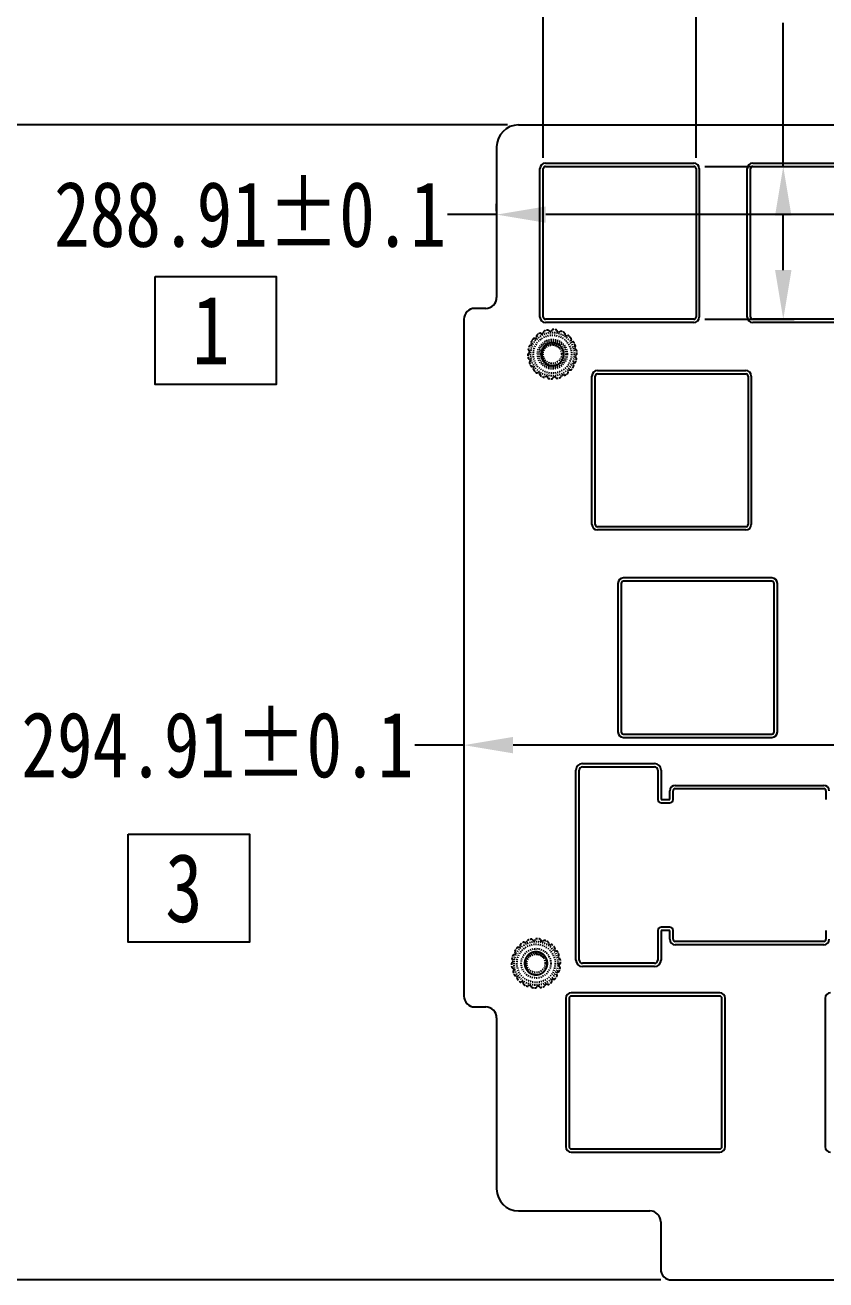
# Model space of a CAD drawing. Header units: inches. Extents: x 1466 to 2567, y -36 to 323.
# Drawn here: x 1549 to 1622.4, y 131.8 to 246.7 of the extents above; entities that cross this region are included whole.
import ezdxf

# ---------------------------------------------------------------- set-up
doc = ezdxf.new("R2010")
doc.units = ezdxf.units.IN
doc.header["$LTSCALE"] = 0.909449
doc.header["$MEASUREMENT"] = 0
doc.header["$PDMODE"] = 3
doc.header["$PDSIZE"] = 0.3125
doc.linetypes.add('HIDDEN', pattern=[0.2, 0.1, -0.1])
doc.linetypes.add('PHANTOM', pattern=[0.8, 0.45, -0.05, 0.1, -0.05, 0.1, -0.05])
doc.layers.get('0').update_dxf_attribs({"linetype": 'CONTINUOUS'})
doc.layers.get('Defpoints').update_dxf_attribs({"linetype": 'CONTINUOUS'})
doc.layers.add('DEFAULT_2', color=8, linetype='HIDDEN')
doc.layers.add('DEFAULT_3', color=7, linetype='PHANTOM')
doc.styles.get("Standard").update_dxf_attribs({"font": 'txt', "width": 0.8})
doc.dimstyles.get("Standard").update_dxf_attribs({"dimtxt": 6, "dimasz": 4.5, "dimexe": 1, "dimexo": 1, "dimgap": 0.09, "dimtad": 0, "dimzin": 1, "dimdsep": 46, "dimtxsty": 'STANDARD', "dimcen": 0.09, "dimclrd": 5, "dimclre": 5, "dimclrt": 1, "dimadec": 0, "dimazin": 0, "dimtp": 0.01, "dimtm": 0.01, "dimtfac": 1, "dimtofl": 0, "dimtmove": 0, "dimatfit": 3, "dimfxl": 1, "dimtolj": 1, "dimtzin": 4, "dimarcsym": 0})

# ---------------------------------------------------------------- blocks, each defined once
blk = doc.blocks.new('*D3')
at = {"layer": 'DEFAULT_3', "color": 3, "linetype": 'ByBlock', "lineweight": -2}
for p, q in [((1596.46, 234.57), (1596.46, 254.35)), ((1610.46, 234.57), (1610.46, 254.35)), ((1596.46, 253.35), (1591.96, 253.35)), ((1605.96, 253.35), (1600.96, 253.35))]:
    blk.add_line(p, q, dxfattribs=at)
at = {"layer": 'DEFAULT_3', "color": 3, "linetype": 'ByBlock'}
for points in [[(1600.96, 254.1), (1600.96, 252.6), (1596.46, 253.35)], [(1605.96, 254.1), (1605.96, 252.6), (1610.46, 253.35)]]:
    blk.add_solid(points, dxfattribs=at)
at = {"layer": 'Defpoints', "color": 0, "linetype": 'ByBlock'}
for p in [(1610.46, 253.35), (1596.46, 233.57), (1610.46, 233.57)]:
    blk.add_point(p, dxfattribs=at)
at = {"layer": 'DEFAULT_3', "color": 3, "linetype": 'ByBlock', "insert": (1576.91, 253.35), "char_height": 6, "attachment_point": 5}
blk.add_mtext('\\A1;14.00{\\H0.7x;\\S+0.05^ -0;}', dxfattribs=at)
blk = doc.blocks.new('*D4')
at = {"layer": 'DEFAULT_3', "color": 3, "linetype": 'ByBlock', "lineweight": -2}
for p, q in [((1618.45, 233.77), (1618.45, 246.94)), ((1611.26, 233.77), (1619.45, 233.77)), ((1618.45, 224.27), (1618.45, 229.27)), ((1611.26, 219.77), (1619.45, 219.77))]:
    blk.add_line(p, q, dxfattribs=at)
at = {"layer": 'DEFAULT_3', "color": 3, "linetype": 'ByBlock'}
for points in [[(1617.7, 229.27), (1619.2, 229.27), (1618.45, 233.77)], [(1617.7, 224.27), (1619.2, 224.27), (1618.45, 219.77)]]:
    blk.add_solid(points, dxfattribs=at)
at = {"layer": 'Defpoints', "color": 0, "linetype": 'ByBlock'}
for p in [(1610.26, 233.77), (1618.45, 233.77), (1610.26, 219.77)]:
    blk.add_point(p, dxfattribs=at)
at = {"layer": 'DEFAULT_3', "color": 3, "linetype": 'ByBlock', "insert": (1618.45, 261.99), "char_height": 6, "attachment_point": 5, "rotation": 90}
blk.add_mtext('\\A1;14.00{\\H0.7x;\\S+0.05^ -0;}', dxfattribs=at)
blk = doc.blocks.new('*D5')
at = {"layer": 'DEFAULT_3', "color": 3, "linetype": 'ByBlock', "lineweight": -2}
for p, q in [((1592.19, 229.67), (1592.19, 230.36)), ((1592.19, 229.36), (1587.69, 229.36)), ((1876.6, 229.36), (1596.69, 229.36)), ((1881.1, 228.42), (1881.1, 228.36))]:
    blk.add_line(p, q, dxfattribs=at)
at = {"layer": 'DEFAULT_3', "color": 3, "linetype": 'ByBlock'}
for points in [[(1596.69, 230.11), (1596.69, 228.61), (1592.19, 229.36)], [(1876.6, 230.11), (1876.6, 228.61), (1881.1, 229.36)]]:
    blk.add_solid(points, dxfattribs=at)
at = {"layer": 'Defpoints', "color": 0, "linetype": 'ByBlock'}
for p in [(1881.1, 229.42), (1881.1, 229.36), (1592.19, 228.67)]:
    blk.add_point(p, dxfattribs=at)
at = {"layer": 'DEFAULT_3', "color": 3, "linetype": 'ByBlock', "insert": (1569.6, 229.36), "char_height": 6, "attachment_point": 5}
blk.add_mtext('\\A1;288.91%%P0.1', dxfattribs=at)
blk = doc.blocks.new('*D6')
at = {"layer": 'DEFAULT_3', "color": 3, "linetype": 'ByBlock', "lineweight": -2}
for p, q in [((1589.19, 187.77), (1589.19, 179.76)), ((1884.1, 187.77), (1884.1, 179.76)), ((1589.19, 180.76), (1584.69, 180.76)), ((1879.6, 180.76), (1593.69, 180.76))]:
    blk.add_line(p, q, dxfattribs=at)
at = {"layer": 'DEFAULT_3', "color": 3, "linetype": 'ByBlock'}
for points in [[(1593.69, 181.51), (1593.69, 180.01), (1589.19, 180.76)], [(1879.6, 181.51), (1879.6, 180.01), (1884.1, 180.76)]]:
    blk.add_solid(points, dxfattribs=at)
at = {"layer": 'Defpoints', "color": 0, "linetype": 'ByBlock'}
for p in [(1589.19, 188.77), (1884.1, 188.77), (1884.1, 180.76)]:
    blk.add_point(p, dxfattribs=at)
at = {"layer": 'DEFAULT_3', "color": 3, "linetype": 'ByBlock', "insert": (1566.6, 180.76), "char_height": 6, "attachment_point": 5}
blk.add_mtext('\\A1;294.91%%P0.1', dxfattribs=at)
blk = doc.blocks.new('*D7')
at = {"layer": 'DEFAULT_3', "color": 3, "linetype": 'ByBlock', "lineweight": -2}
for p, q in [((1593.19, 237.57), (1536.53, 237.57)), ((1537.53, 233.07), (1537.53, 201.96)), ((1537.53, 136.27), (1537.53, 167.38)), ((1607.22, 131.77), (1536.53, 131.77))]:
    blk.add_line(p, q, dxfattribs=at)
at = {"layer": 'DEFAULT_3', "color": 3, "linetype": 'ByBlock'}
for points in [[(1536.78, 233.07), (1538.28, 233.07), (1537.53, 237.57)], [(1536.78, 136.27), (1538.28, 136.27), (1537.53, 131.77)]]:
    blk.add_solid(points, dxfattribs=at)
at = {"layer": 'Defpoints', "color": 0, "linetype": 'ByBlock'}
for p in [(1594.19, 237.57), (1537.53, 131.77), (1608.22, 131.77)]:
    blk.add_point(p, dxfattribs=at)
at = {"layer": 'DEFAULT_3', "color": 3, "linetype": 'ByBlock', "insert": (1537.53, 184.67), "char_height": 6, "attachment_point": 5, "rotation": 90}
blk.add_mtext('\\A1;105.80%%P0.1', dxfattribs=at)

msp = doc.modelspace()

# ---------------------------------------------------------------- linework, layer by layer
at = {"color": 7, "linetype": 'Continuous'}
for p, q in [((1594.191, 237.572), (1665.342, 237.572)), ((1592.191, 235.572), (1592.191, 221.772)), ((1596.157, 219.972), (1596.157, 233.572)), ((1596.457, 219.972), (1596.457, 233.572)), ((1596.657, 234.072), (1610.257, 234.072)), ((1596.657, 233.772), (1610.257, 233.772)), ((1610.457, 233.572), (1610.457, 219.972)), ((1610.757, 233.572), (1610.757, 219.972)), ((1615.157, 219.972), (1615.157, 233.572)), ((1615.457, 219.972), (1615.457, 233.572)), ((1615.657, 234.072), (1629.257, 234.072)), ((1615.657, 233.772), (1629.257, 233.772)), ((1591.191, 220.772), (1590.191, 220.772)), ((1589.191, 219.772), (1589.191, 157.772)), ((1610.257, 219.772), (1596.657, 219.772)), ((1629.257, 219.772), (1615.657, 219.772)), ((1610.257, 219.472), (1596.657, 219.472)), ((1629.257, 219.472), (1615.657, 219.472)), ((1601.422, 215.072), (1615.022, 215.072)), ((1600.922, 200.972), (1600.922, 214.572)), ((1601.222, 200.972), (1601.222, 214.572)), ((1601.422, 214.772), (1615.022, 214.772)), ((1615.222, 214.572), (1615.222, 200.972)), ((1615.522, 214.572), (1615.522, 200.972)), ((1615.022, 200.772), (1601.422, 200.772)), ((1615.022, 200.472), (1601.422, 200.472)), ((1603.307, 195.572), (1603.307, 181.972)), ((1603.607, 195.572), (1603.607, 181.972)), ((1617.407, 196.072), (1603.807, 196.072)), ((1617.407, 195.772), (1603.807, 195.772)), ((1617.607, 181.972), (1617.607, 195.572)), ((1617.907, 181.972), (1617.907, 195.572)), ((1603.807, 181.772), (1617.407, 181.772)), ((1603.807, 181.472), (1617.407, 181.472)), ((1599.457, 161.072), (1599.457, 178.472)), ((1599.757, 161.072), (1599.757, 178.472)), ((1600.057, 179.072), (1606.657, 179.072)), ((1600.057, 178.772), (1606.657, 178.772)), ((1606.957, 178.472), (1606.957, 175.772)), ((1607.257, 178.472), (1607.257, 175.772)), ((1608.557, 177.072), (1622.157, 177.072)), ((1608.057, 175.772), (1608.057, 176.572)), ((1608.357, 175.772), (1608.357, 176.572)), ((1608.557, 176.772), (1622.157, 176.772)), ((1622.357, 176.572), (1622.357, 175.772)), ((1607.257, 175.772), (1608.057, 175.772)), ((1607.257, 175.472), (1608.057, 175.472)), ((1606.957, 163.772), (1606.957, 161.072)), ((1608.057, 164.072), (1607.257, 164.072)), ((1607.257, 163.772), (1607.257, 161.072)), ((1608.057, 163.772), (1607.257, 163.772)), ((1608.057, 162.972), (1608.057, 163.772)), ((1608.357, 162.972), (1608.357, 163.772)), ((1622.357, 163.772), (1622.357, 162.972)), ((1622.157, 162.772), (1608.557, 162.772)), ((1622.157, 162.472), (1608.557, 162.472)), ((1606.657, 160.772), (1600.057, 160.772)), ((1606.657, 160.472), (1600.057, 160.472)), ((1598.527, 157.572), (1598.527, 143.972)), ((1598.827, 157.572), (1598.827, 143.972)), ((1612.627, 158.072), (1599.027, 158.072)), ((1612.627, 157.772), (1599.027, 157.772)), ((1612.827, 143.972), (1612.827, 157.572)), ((1613.127, 143.972), (1613.127, 157.572)), ((1622.292, 157.572), (1622.292, 143.972)), ((1590.191, 156.772), (1591.191, 156.772)), ((1592.191, 155.772), (1592.191, 140.102)), ((1599.027, 143.772), (1612.627, 143.772)), ((1599.027, 143.472), (1612.627, 143.472)), ((1594.191, 138.102), (1606.222, 138.102)), ((1607.222, 137.102), (1607.222, 132.772)), ((1608.222, 131.772), (1670.222, 131.772))]:
    msp.add_line(p, q, dxfattribs=at)
for points in [[(1560.905, 223.694), (1571.998, 223.694), (1571.998, 213.799), (1560.905, 213.799)], [(1558.439, 172.599), (1569.532, 172.599), (1569.532, 162.704), (1558.439, 162.704)]]:
    msp.add_lwpolyline(points, close=True)
for centre, radius, start, end in [((1594.191, 235.572), 2, 90, 180), ((1596.657, 233.572), 0.5, 90, 180), ((1596.657, 233.572), 0.2, 90, 180), ((1610.257, 233.572), 0.5, 0, 90), ((1610.257, 233.572), 0.2, 0, 90), ((1615.657, 233.572), 0.5, 90, 180), ((1615.657, 233.572), 0.2, 90, 180), ((1590.191, 219.772), 1, 90, 180), ((1591.191, 221.772), 1, 270, 0), ((1596.657, 219.972), 0.5, 180, 270), ((1596.657, 219.972), 0.2, 180, 270), ((1610.257, 219.972), 0.5, 270, 360), ((1610.257, 219.972), 0.2, 270, 0), ((1615.657, 219.972), 0.5, 180, 270), ((1615.657, 219.972), 0.2, 180, 270), ((1601.422, 214.572), 0.5, 90, 180), ((1615.022, 214.572), 0.5, 0, 90), ((1601.422, 214.572), 0.2, 90, 180), ((1615.022, 214.572), 0.2, 0, 90), ((1601.422, 200.972), 0.5, 180, 270), ((1601.422, 200.972), 0.2, 180, 270), ((1615.022, 200.972), 0.5, 270, 360), ((1615.022, 200.972), 0.2, 270, 0), ((1603.807, 195.572), 0.5, 90, 180), ((1603.807, 195.572), 0.2, 90, 180), ((1617.407, 195.572), 0.5, 0, 90), ((1617.407, 195.572), 0.2, 0, 90), ((1603.807, 181.972), 0.5, 180, 270), ((1603.807, 181.972), 0.2, 180, 270), ((1617.407, 181.972), 0.5, 270, 360), ((1617.407, 181.972), 0.2, 270, 0), ((1600.057, 178.472), 0.6, 90, 180), ((1600.057, 178.472), 0.3, 90, 180), ((1606.657, 178.472), 0.6, 0, 90), ((1606.657, 178.472), 0.3, 0, 90), ((1608.557, 176.572), 0.5, 90, 180), ((1622.157, 176.572), 0.5, 0, 90), ((1608.557, 176.572), 0.2, 90, 180), ((1622.157, 176.572), 0.2, 0, 90), ((1607.257, 175.772), 0.3, 180, 270), ((1608.057, 175.772), 0.3, 270, 0), ((1607.257, 163.772), 0.3, 90, 180), ((1608.057, 163.772), 0.3, 0, 90), ((1608.557, 162.972), 0.5, 180, 270), ((1608.557, 162.972), 0.2, 180, 270), ((1622.157, 162.972), 0.5, 270, 0), ((1622.157, 162.972), 0.2, 270, 0), ((1600.057, 161.072), 0.6, 180, 270), ((1600.057, 161.072), 0.3, 180, 270), ((1606.657, 161.072), 0.6, 270, 0), ((1606.657, 161.072), 0.3, 270, 0), ((1590.191, 157.772), 1, 180, 270), ((1599.027, 157.572), 0.5, 90, 180), ((1599.027, 157.572), 0.2, 90, 180), ((1612.627, 157.572), 0.5, 0, 90), ((1612.627, 157.572), 0.2, 0, 90), ((1622.792, 157.572), 0.5, 90, 180), ((1591.191, 155.772), 1, 0, 90), ((1599.027, 143.972), 0.5, 180, 270), ((1599.027, 143.972), 0.2, 180, 270), ((1612.627, 143.972), 0.5, 270, 360), ((1612.627, 143.972), 0.2, 270, 0), ((1622.792, 143.972), 0.5, 180, 270), ((1594.191, 140.102), 2, 180, 270), ((1606.222, 137.102), 1, 0, 90), ((1608.222, 132.772), 1, 180, 270)]:
    msp.add_arc(centre, radius, start, end, dxfattribs=at)
at = {"layer": 'DEFAULT_2', "color": 8, "linetype": 'HIDDEN'}
for p, q in [((1596.216, 218.506), (1596.338, 218.463)), ((1596.465, 218.522), (1596.511, 218.643)), ((1596.942, 218.759), (1597.043, 218.676)), ((1597.182, 218.689), (1597.267, 218.787)), ((1597.711, 218.748), (1597.778, 218.636)), ((1597.913, 218.6), (1598.026, 218.664)), ((1598.43, 218.475), (1598.455, 218.348)), ((1595.226, 217.358), (1595.348, 217.404)), ((1595.407, 217.531), (1595.364, 217.653)), ((1595.75, 218.021), (1595.62, 218.019)), ((1595.85, 218.249), (1595.848, 218.12)), ((1597.297, 217.422), (1597.297, 217.62)), ((1598.569, 218.267), (1598.697, 218.288)), ((1599.013, 217.973), (1598.992, 217.845)), ((1599.072, 217.73), (1599.2, 217.706)), ((1599.388, 217.301), (1599.325, 217.188)), ((1595.082, 216.603), (1595.181, 216.687)), ((1595.193, 216.827), (1595.111, 216.927)), ((1595.233, 216.092), (1595.121, 216.158)), ((1599.361, 217.053), (1599.473, 216.987)), ((1599.401, 216.318), (1599.483, 216.218)), ((1599.512, 216.542), (1599.413, 216.457)), ((1595.205, 215.843), (1595.269, 215.957)), ((1595.522, 215.415), (1595.394, 215.439)), ((1595.581, 215.172), (1595.602, 215.3)), ((1598.744, 214.895), (1598.745, 215.025)), ((1598.844, 215.124), (1598.974, 215.126)), ((1599.187, 215.614), (1599.23, 215.491)), ((1599.368, 215.786), (1599.246, 215.741)), ((1596.025, 214.877), (1595.897, 214.856)), ((1596.163, 214.67), (1596.139, 214.797)), ((1596.681, 214.544), (1596.568, 214.481)), ((1596.882, 214.397), (1596.816, 214.508)), ((1597.412, 214.456), (1597.327, 214.358)), ((1597.652, 214.386), (1597.551, 214.468)), ((1598.129, 214.623), (1598.083, 214.502)), ((1598.378, 214.639), (1598.255, 214.682)), ((1594.25, 162.221), (1594.12, 162.219)), ((1594.35, 162.449), (1594.348, 162.32)), ((1594.716, 162.706), (1594.838, 162.663)), ((1594.965, 162.722), (1595.011, 162.843)), ((1595.442, 162.959), (1595.543, 162.876)), ((1595.682, 162.889), (1595.767, 162.987)), ((1596.211, 162.948), (1596.278, 162.836)), ((1596.413, 162.8), (1596.526, 162.864)), ((1596.93, 162.675), (1596.955, 162.548)), ((1597.069, 162.467), (1597.197, 162.488)), ((1597.513, 162.173), (1597.492, 162.045)), ((1593.693, 161.027), (1593.611, 161.127)), ((1593.726, 161.558), (1593.848, 161.604)), ((1593.907, 161.731), (1593.864, 161.853)), ((1595.797, 161.622), (1595.797, 161.82)), ((1597.572, 161.93), (1597.7, 161.906)), ((1597.888, 161.501), (1597.825, 161.388)), ((1597.861, 161.253), (1597.973, 161.187)), ((1593.582, 160.803), (1593.681, 160.887)), ((1593.733, 160.292), (1593.621, 160.358)), ((1593.705, 160.043), (1593.769, 160.157)), ((1597.687, 159.814), (1597.73, 159.691)), ((1597.868, 159.986), (1597.746, 159.941)), ((1597.901, 160.518), (1597.983, 160.418)), ((1598.012, 160.742), (1597.913, 160.657)), ((1594.022, 159.615), (1593.894, 159.639)), ((1594.081, 159.372), (1594.102, 159.5)), ((1594.525, 159.077), (1594.397, 159.056)), ((1594.663, 158.87), (1594.639, 158.997)), ((1595.181, 158.744), (1595.068, 158.681)), ((1595.382, 158.597), (1595.316, 158.708)), ((1595.912, 158.656), (1595.827, 158.558)), ((1596.152, 158.586), (1596.051, 158.668)), ((1596.629, 158.823), (1596.583, 158.702)), ((1596.878, 158.839), (1596.755, 158.882)), ((1597.244, 159.095), (1597.245, 159.225)), ((1597.344, 159.324), (1597.474, 159.326))]:
    msp.add_line(p, q, dxfattribs=at)
for centre, radius in [((1597.297, 216.572), 2), ((1597.297, 216.572), 1.75), ((1597.297, 216.572), 1.35), ((1597.297, 216.572), 1.222), ((1597.297, 216.572), 0.85), ((1595.797, 160.772), 2), ((1595.797, 160.772), 1.75), ((1595.797, 160.772), 1.35), ((1595.797, 160.772), 0.85)]:
    msp.add_circle(centre, radius, dxfattribs=at)
for centre, radius, start, end in [((1597.297, 216.572), 2.25, 121.21228, 128.78772), ((1596.183, 218.411), 0.1, 70.68927, 121.21228), ((1596.371, 218.557), 0.1, 250.68927, 339.31073), ((1596.604, 218.608), 0.1, 108.78772, 159.31073), ((1597.297, 216.572), 2.25, 101.21228, 108.78772), ((1596.879, 218.681), 0.1, 50.68927, 101.21228), ((1597.106, 218.754), 0.1, 230.68927, 319.31073), ((1597.342, 218.722), 0.1, 88.78772, 139.31073), ((1597.297, 216.572), 2.25, 81.21228, 88.78772), ((1597.625, 218.697), 0.1, 30.68927, 81.21228), ((1597.864, 218.688), 0.1, 210.68927, 299.31073), ((1598.075, 218.577), 0.1, 68.78772, 119.31073), ((1597.297, 216.572), 2.25, 61.21228, 68.78772), ((1598.332, 218.457), 0.1, 10.68927, 61.21228), ((1597.297, 216.572), 2.25, 161.21228, 168.78772), ((1595.261, 217.265), 0.1, 110.68927, 161.21228), ((1595.312, 217.498), 0.1, 290.68927, 19.31073), ((1595.458, 217.687), 0.1, 148.78772, 199.31073), ((1597.297, 216.572), 2.25, 141.21228, 148.78772), ((1595.621, 217.919), 0.1, 90.68927, 141.21228), ((1595.748, 218.121), 0.1, 270.68927, 359.31073), ((1595.95, 218.248), 0.1, 128.78772, 179.31073), ((1598.553, 218.366), 0.1, 190.68927, 279.31073), ((1598.713, 218.19), 0.1, 48.78772, 99.31073), ((1597.297, 216.572), 2.25, 41.21228, 48.78772), ((1598.914, 217.989), 0.1, 350.68927, 41.21228), ((1599.091, 217.828), 0.1, 170.68927, 259.31073), ((1599.181, 217.608), 0.1, 28.78772, 79.31073), ((1597.297, 216.572), 2.25, 21.21228, 28.78772), ((1599.301, 217.35), 0.1, 330.68927, 21.21228), ((1595.147, 216.527), 0.1, 130.68927, 181.21228), ((1597.297, 216.572), 2.25, 181.21228, 188.78772), ((1595.172, 216.244), 0.1, 188.78772, 239.31073), ((1595.188, 216.99), 0.1, 168.78772, 219.31073), ((1595.115, 216.763), 0.1, 310.68927, 39.31073), ((1599.412, 217.139), 0.1, 150.68927, 239.31073), ((1599.478, 216.382), 0.1, 130.68927, 219.31073), ((1597.297, 216.572), 2.25, 341.21228, 348.78772), ((1599.422, 216.901), 0.1, 8.78772, 59.31073), ((1599.406, 216.154), 0.1, 348.78772, 39.31073), ((1599.446, 216.618), 0.1, 310.68927, 1.21228), ((1597.297, 216.572), 2.25, 1.21228, 8.78772), ((1595.293, 215.794), 0.1, 150.68927, 201.21228), ((1597.297, 216.572), 2.25, 201.21228, 208.78772), ((1595.182, 216.006), 0.1, 330.68927, 59.31073), ((1595.413, 215.537), 0.1, 208.78772, 259.31073), ((1595.503, 215.316), 0.1, 350.68927, 79.31073), ((1595.679, 215.156), 0.1, 170.68927, 221.21228), ((1597.297, 216.572), 2.25, 221.21228, 228.78772), ((1598.845, 215.024), 0.1, 90.68927, 179.31073), ((1598.973, 215.226), 0.1, 270.68927, 321.21228), ((1597.297, 216.572), 2.25, 321.21228, 328.78772), ((1599.281, 215.647), 0.1, 110.68927, 199.31073), ((1599.136, 215.458), 0.1, 328.78772, 19.31073), ((1599.332, 215.88), 0.1, 290.68927, 341.21228), ((1595.88, 214.955), 0.1, 228.78772, 279.31073), ((1596.041, 214.779), 0.1, 10.68927, 99.31073), ((1596.261, 214.688), 0.1, 190.68927, 241.21228), ((1597.297, 216.572), 2.25, 241.21228, 248.78772), ((1596.519, 214.568), 0.1, 248.78772, 299.31073), ((1596.73, 214.457), 0.1, 30.68927, 119.31073), ((1596.968, 214.448), 0.1, 210.68927, 261.21228), ((1597.297, 216.572), 2.25, 261.21228, 268.78772), ((1597.251, 214.423), 0.1, 268.78772, 319.31073), ((1597.488, 214.391), 0.1, 50.68927, 139.31073), ((1597.715, 214.463), 0.1, 230.68927, 281.21228), ((1597.297, 216.572), 2.25, 281.21228, 288.78772), ((1597.989, 214.537), 0.1, 288.78772, 339.31073), ((1598.222, 214.588), 0.1, 70.68927, 159.31073), ((1598.411, 214.734), 0.1, 250.68927, 301.21228), ((1597.297, 216.572), 2.25, 301.21228, 308.78772), ((1598.644, 214.897), 0.1, 308.78772, 359.31073), ((1595.797, 160.772), 2.25, 141.21228, 148.78772), ((1594.121, 162.119), 0.1, 90.68927, 141.21228), ((1594.248, 162.321), 0.1, 270.68927, 359.31073), ((1594.45, 162.448), 0.1, 128.78772, 179.31073), ((1595.797, 160.772), 2.25, 121.21228, 128.78772), ((1594.683, 162.611), 0.1, 70.68927, 121.21228), ((1594.871, 162.757), 0.1, 250.68927, 339.31073), ((1595.104, 162.808), 0.1, 108.78772, 159.31073), ((1595.797, 160.772), 2.25, 101.21228, 108.78772), ((1595.379, 162.881), 0.1, 50.68927, 101.21228), ((1595.606, 162.954), 0.1, 230.68927, 319.31073), ((1595.842, 162.922), 0.1, 88.78772, 139.31073), ((1595.797, 160.772), 2.25, 81.21228, 88.78772), ((1596.125, 162.897), 0.1, 30.68927, 81.21228), ((1596.364, 162.888), 0.1, 210.68927, 299.31073), ((1596.575, 162.777), 0.1, 68.78772, 119.31073), ((1595.797, 160.772), 2.25, 61.21228, 68.78772), ((1596.832, 162.657), 0.1, 10.68927, 61.21228), ((1597.053, 162.566), 0.1, 190.68927, 279.31073), ((1597.213, 162.39), 0.1, 48.78772, 99.31073), ((1595.797, 160.772), 2.25, 41.21228, 48.78772), ((1597.414, 162.189), 0.1, 350.68927, 41.21228), ((1593.688, 161.19), 0.1, 168.78772, 219.31073), ((1595.797, 160.772), 2.25, 161.21228, 168.78772), ((1593.761, 161.465), 0.1, 110.68927, 161.21228), ((1593.615, 160.963), 0.1, 310.68927, 39.31073), ((1593.812, 161.698), 0.1, 290.68927, 19.31073), ((1593.958, 161.887), 0.1, 148.78772, 199.31073), ((1597.591, 162.028), 0.1, 170.68927, 259.31073), ((1597.681, 161.808), 0.1, 28.78772, 79.31073), ((1595.797, 160.772), 2.25, 21.21228, 28.78772), ((1597.912, 161.339), 0.1, 150.68927, 239.31073), ((1597.801, 161.55), 0.1, 330.68927, 21.21228), ((1597.922, 161.101), 0.1, 8.78772, 59.31073), ((1595.797, 160.772), 2.25, 1.21228, 8.78772), ((1593.647, 160.727), 0.1, 130.68927, 181.21228), ((1595.797, 160.772), 2.25, 181.21228, 188.78772), ((1593.672, 160.444), 0.1, 188.78772, 239.31073), ((1593.793, 159.994), 0.1, 150.68927, 201.21228), ((1595.797, 160.772), 2.25, 201.21228, 208.78772), ((1593.682, 160.206), 0.1, 330.68927, 59.31073), ((1597.781, 159.847), 0.1, 110.68927, 199.31073), ((1597.832, 160.08), 0.1, 290.68927, 341.21228), ((1597.978, 160.582), 0.1, 130.68927, 219.31073), ((1595.797, 160.772), 2.25, 341.21228, 348.78772), ((1597.906, 160.354), 0.1, 348.78772, 39.31073), ((1597.946, 160.818), 0.1, 310.68927, 1.21228), ((1593.913, 159.737), 0.1, 208.78772, 259.31073), ((1594.003, 159.516), 0.1, 350.68927, 79.31073), ((1594.179, 159.356), 0.1, 170.68927, 221.21228), ((1595.797, 160.772), 2.25, 221.21228, 228.78772), ((1594.38, 159.155), 0.1, 228.78772, 279.31073), ((1594.541, 158.979), 0.1, 10.68927, 99.31073), ((1594.761, 158.888), 0.1, 190.68927, 241.21228), ((1595.797, 160.772), 2.25, 241.21228, 248.78772), ((1595.019, 158.768), 0.1, 248.78772, 299.31073), ((1595.23, 158.657), 0.1, 30.68927, 119.31073), ((1595.988, 158.591), 0.1, 50.68927, 139.31073), ((1595.797, 160.772), 2.25, 281.21228, 288.78772), ((1596.489, 158.737), 0.1, 288.78772, 339.31073), ((1596.722, 158.788), 0.1, 70.68927, 159.31073), ((1596.911, 158.934), 0.1, 250.68927, 301.21228), ((1595.797, 160.772), 2.25, 301.21228, 308.78772), ((1597.144, 159.097), 0.1, 308.78772, 359.31073), ((1597.345, 159.224), 0.1, 90.68927, 179.31073), ((1597.473, 159.426), 0.1, 270.68927, 321.21228), ((1595.797, 160.772), 2.25, 321.21228, 328.78772), ((1597.636, 159.658), 0.1, 328.78772, 19.31073), ((1595.468, 158.648), 0.1, 210.68927, 261.21228), ((1595.797, 160.772), 2.25, 261.21228, 268.78772), ((1595.751, 158.623), 0.1, 268.78772, 319.31073), ((1596.215, 158.663), 0.1, 230.68927, 281.21228)]:
    msp.add_arc(centre, radius, start, end, dxfattribs=at)
for points, knots in [([(1596.315, 216.938), (1596.282, 216.849), (1596.239, 216.659), (1596.254, 216.416), (1596.303, 216.23), (1596.378, 216.053), (1596.517, 215.853), (1596.742, 215.668), (1597.009, 215.552), (1597.298, 215.511), (1597.586, 215.552), (1597.854, 215.669), (1598.078, 215.855), (1598.244, 216.094), (1598.338, 216.37), (1598.351, 216.613), (1598.322, 216.803), (1598.28, 216.942), (1598.22, 217.073), (1598.143, 217.196), (1598.049, 217.306), (1597.906, 217.434), (1597.737, 217.531), (1597.554, 217.592), (1597.412, 217.617), (1597.267, 217.623), (1597.123, 217.609), (1596.982, 217.575), (1596.848, 217.522), (1596.721, 217.451), (1596.606, 217.364), (1596.504, 217.262), (1596.388, 217.108), (1596.305, 216.932), (1596.26, 216.745), (1596.242, 216.553), (1596.264, 216.359), (1596.323, 216.176), (1596.408, 216.003), (1596.558, 215.812), (1596.754, 215.667), (1596.929, 215.588), (1597.114, 215.533), (1597.356, 215.513), (1597.642, 215.57), (1597.902, 215.701), (1598.116, 215.899), (1598.269, 216.147), (1598.347, 216.427), (1598.348, 216.719), (1598.268, 216.999), (1598.141, 217.206), (1598.008, 217.346), (1597.858, 217.466), (1597.684, 217.554), (1597.498, 217.604), (1597.307, 217.627), (1597.112, 217.611), (1596.928, 217.557), (1596.796, 217.496), (1596.674, 217.419), (1596.564, 217.325), (1596.467, 217.218), (1596.387, 217.097), (1596.323, 216.967), (1596.278, 216.83), (1596.252, 216.688), (1596.244, 216.495), (1596.277, 216.303), (1596.347, 216.124), (1596.417, 215.997), (1596.505, 215.882), (1596.607, 215.78), (1596.722, 215.692), (1596.89, 215.598), (1597.077, 215.541), (1597.268, 215.522), (1597.461, 215.53), (1597.696, 215.59), (1597.949, 215.735), (1598.151, 215.945), (1598.291, 216.2), (1598.354, 216.485), (1598.338, 216.776), (1598.243, 217.051), (1598.078, 217.291), (1597.852, 217.476), (1597.586, 217.593), (1597.393, 217.62), (1597.297, 217.62)], [0, 0, 0, 0, 0.0156108, 0.0312233, 0.0390475, 0.0468717, 0.0624832, 0.0780945, 0.0937061, 0.1093178, 0.1249293, 0.1405415, 0.1561525, 0.1717643, 0.187375, 0.2029874, 0.2108116, 0.218636, 0.2264605, 0.2342849, 0.2421089, 0.2499332, 0.2655458, 0.27337, 0.2811941, 0.2890187, 0.2968431, 0.3046673, 0.3124916, 0.320316, 0.3281405, 0.3359648, 0.3437892, 0.3594021, 0.3672264, 0.3750505, 0.3906628, 0.3984871, 0.4063112, 0.4219234, 0.4375343, 0.4453586, 0.4531831, 0.4687944, 0.4844063, 0.5000179, 0.5156295, 0.5312414, 0.5468529, 0.5624655, 0.5780763, 0.5936885, 0.6015126, 0.6093369, 0.6249492, 0.6327734, 0.6405976, 0.6562105, 0.6640347, 0.671859, 0.6796835, 0.687508, 0.6953322, 0.7031565, 0.7109809, 0.7188054, 0.7266296, 0.7344538, 0.7500664, 0.7578907, 0.7657149, 0.7735391, 0.7813637, 0.789188, 0.7970122, 0.8126246, 0.8204489, 0.828273, 0.8438847, 0.8594958, 0.8751079, 0.8907193, 0.906331, 0.9219426, 0.9375539, 0.9531655, 0.9687764, 0.9843888, 1, 1, 1, 1]), ([(1597.799, 215.653), (1597.883, 215.699), (1598.04, 215.815), (1598.217, 216.046), (1598.327, 216.316), (1598.357, 216.605), (1598.309, 216.893), (1598.182, 217.156), (1597.991, 217.375), (1597.746, 217.533), (1597.468, 217.62), (1597.176, 217.626), (1596.941, 217.566), (1596.768, 217.481), (1596.609, 217.372), (1596.473, 217.232), (1596.371, 217.069), (1596.312, 216.937), (1596.271, 216.799), (1596.249, 216.656), (1596.248, 216.511), (1596.266, 216.367), (1596.304, 216.228), (1596.361, 216.095), (1596.435, 215.971), (1596.526, 215.858), (1596.632, 215.759), (1596.75, 215.675), (1596.878, 215.608), (1597.014, 215.56), (1597.156, 215.531), (1597.3, 215.522), (1597.445, 215.532), (1597.633, 215.572), (1597.811, 215.651), (1597.968, 215.763), (1598.107, 215.896), (1598.217, 216.057), (1598.292, 216.234), (1598.341, 216.421), (1598.353, 216.663), (1598.29, 216.948), (1598.149, 217.203), (1597.88, 217.48), (1597.415, 217.669), (1596.92, 217.583), (1596.598, 217.37), (1596.407, 217.15), (1596.284, 216.886), (1596.244, 216.646), (1596.253, 216.454), (1596.288, 216.264), (1596.361, 216.084), (1596.469, 215.924), (1596.599, 215.782), (1596.756, 215.666), (1596.931, 215.587), (1597.07, 215.546), (1597.213, 215.525), (1597.358, 215.523), (1597.501, 215.541), (1597.641, 215.579), (1597.774, 215.636), (1597.898, 215.711), (1598.011, 215.801), (1598.11, 215.907), (1598.193, 216.025), (1598.26, 216.153), (1598.309, 216.289), (1598.338, 216.431), (1598.347, 216.575), (1598.337, 216.72), (1598.307, 216.861), (1598.242, 217.042), (1598.114, 217.249), (1597.899, 217.446), (1597.638, 217.576), (1597.352, 217.632), (1597.062, 217.606), (1596.789, 217.504), (1596.555, 217.331), (1596.376, 217.101), (1596.268, 216.83), (1596.236, 216.54), (1596.286, 216.253), (1596.41, 215.99), (1596.538, 215.844), (1596.611, 215.781)], [0, 0, 0, 0, 0.0156206, 0.0312416, 0.0468618, 0.0624828, 0.0781031, 0.0937235, 0.1093441, 0.1249647, 0.1405859, 0.1562066, 0.1718275, 0.1796564, 0.187485, 0.2031064, 0.2109353, 0.2187643, 0.2265933, 0.2344223, 0.2422505, 0.2500798, 0.2579085, 0.2657376, 0.273566, 0.2813951, 0.2892239, 0.2970531, 0.3048819, 0.3127108, 0.32054, 0.328369, 0.3361983, 0.3440269, 0.3596489, 0.3674779, 0.3753061, 0.3909275, 0.3987563, 0.4065848, 0.422206, 0.4378259, 0.4534474, 0.4690682, 0.5000189, 0.5309693, 0.5465897, 0.5622108, 0.5778305, 0.5934519, 0.6012804, 0.6091092, 0.6247304, 0.6325586, 0.6403878, 0.6560103, 0.6638391, 0.6716685, 0.6794976, 0.6873268, 0.6951557, 0.7029845, 0.7108136, 0.7186426, 0.7264716, 0.7343, 0.7421292, 0.7499577, 0.7577867, 0.765615, 0.773444, 0.7812731, 0.7891022, 0.7969311, 0.8125525, 0.8281721, 0.8437932, 0.8594143, 0.8750359, 0.8906567, 0.9062774, 0.9218975, 0.9375176, 0.9531382, 0.968758, 0.9843791, 1, 1, 1, 1]), ([(1596.611, 215.781), (1596.683, 215.718), (1596.846, 215.612), (1597.079, 215.54), (1597.27, 215.522), (1597.463, 215.53), (1597.698, 215.591), (1597.951, 215.736), (1598.153, 215.946), (1598.292, 216.203), (1598.354, 216.487), (1598.338, 216.778), (1598.242, 217.053), (1598.076, 217.293), (1597.85, 217.477), (1597.627, 217.575), (1597.439, 217.614), (1597.295, 217.623), (1597.15, 217.613), (1597.009, 217.583), (1596.873, 217.534), (1596.702, 217.444), (1596.552, 217.32), (1596.432, 217.169), (1596.358, 217.045), (1596.302, 216.911), (1596.265, 216.772), (1596.247, 216.628), (1596.25, 216.483), (1596.272, 216.34), (1596.314, 216.202), (1596.374, 216.07), (1596.477, 215.908), (1596.614, 215.769), (1596.773, 215.661), (1596.946, 215.577), (1597.136, 215.53), (1597.328, 215.522), (1597.52, 215.541), (1597.751, 215.614), (1597.955, 215.747), (1598.09, 215.884), (1598.206, 216.038), (1598.31, 216.258), (1598.357, 216.545), (1598.325, 216.835), (1598.214, 217.104), (1598.035, 217.334), (1597.8, 217.506), (1597.527, 217.608), (1597.237, 217.631), (1596.998, 217.585), (1596.821, 217.509), (1596.656, 217.41), (1596.512, 217.278), (1596.4, 217.121), (1596.312, 216.95), (1596.259, 216.763), (1596.246, 216.571), (1596.256, 216.426), (1596.286, 216.285), (1596.335, 216.149), (1596.402, 216.021), (1596.487, 215.903), (1596.587, 215.798), (1596.699, 215.708), (1596.824, 215.634), (1597.001, 215.559), (1597.193, 215.522), (1597.385, 215.525), (1597.528, 215.547), (1597.667, 215.589), (1597.798, 215.649), (1597.921, 215.726), (1598.067, 215.851), (1598.187, 216.005), (1598.271, 216.178), (1598.331, 216.361), (1598.357, 216.603), (1598.309, 216.891), (1598.184, 217.154), (1597.993, 217.374), (1597.748, 217.532), (1597.47, 217.619), (1597.179, 217.626), (1596.943, 217.567), (1596.77, 217.482), (1596.611, 217.374), (1596.441, 217.2), (1596.349, 217.028), (1596.315, 216.938)], [0, 0, 0, 0, 0.0156102, 0.0312221, 0.039046, 0.0468699, 0.0624809, 0.0780916, 0.0937026, 0.1093137, 0.1249246, 0.1405362, 0.1561467, 0.1717578, 0.187368, 0.2029797, 0.2108037, 0.2186278, 0.2264519, 0.2342761, 0.2420998, 0.2499238, 0.2655358, 0.2733597, 0.2811836, 0.2890078, 0.2968319, 0.3046558, 0.3124798, 0.320304, 0.3281282, 0.3359522, 0.3437763, 0.3593886, 0.3672126, 0.3750364, 0.3906481, 0.3984721, 0.4062959, 0.4219075, 0.4375179, 0.4453418, 0.4531661, 0.4687768, 0.484388, 0.4999991, 0.5156101, 0.5312214, 0.5468324, 0.5624443, 0.5780546, 0.5936661, 0.60149, 0.609314, 0.6249257, 0.6327496, 0.6405734, 0.6561858, 0.6640097, 0.6718338, 0.6796579, 0.6874821, 0.695306, 0.70313, 0.7109542, 0.7187783, 0.7266022, 0.7344261, 0.7500381, 0.7578622, 0.7656861, 0.77351, 0.7813343, 0.7891583, 0.7969822, 0.812594, 0.820418, 0.8282419, 0.8438529, 0.8594634, 0.8750749, 0.8906858, 0.9062969, 0.9219079, 0.9375187, 0.9531296, 0.9609537, 0.9687777, 0.9843895, 1, 1, 1, 1]), ([(1597.998, 217.089), (1597.947, 217.165), (1597.852, 217.267), (1597.7, 217.369), (1597.575, 217.427), (1597.443, 217.465), (1597.306, 217.482), (1597.168, 217.479), (1597.033, 217.455), (1596.902, 217.411), (1596.78, 217.349), (1596.668, 217.269), (1596.568, 217.173), (1596.485, 217.064), (1596.417, 216.944), (1596.367, 216.816), (1596.337, 216.682), (1596.326, 216.545), (1596.334, 216.407), (1596.361, 216.272), (1596.422, 216.1), (1596.543, 215.903), (1596.747, 215.714), (1596.994, 215.589), (1597.266, 215.533), (1597.542, 215.552), (1597.717, 215.612), (1597.799, 215.653)], [0, 0, 0, 0, 0.0623481, 0.0936166, 0.1248858, 0.1561576, 0.1874305, 0.2187053, 0.2499835, 0.2812611, 0.3125385, 0.3438151, 0.3750936, 0.4063751, 0.437657, 0.46894, 0.5002219, 0.5315082, 0.5627917, 0.5940769, 0.6253634, 0.6877898, 0.750218, 0.8126579, 0.8751007, 0.9375444, 1, 1, 1, 1]), ([(1597.323, 217.422), (1597.388, 217.422), (1597.518, 217.406), (1597.702, 217.34), (1597.867, 217.234), (1597.958, 217.14), (1597.998, 217.089)], [0, 0, 0, 0, 0.2500112, 0.4999864, 0.7499801, 1, 1, 1, 1]), ([(1594.815, 161.138), (1594.782, 161.049), (1594.739, 160.859), (1594.754, 160.616), (1594.803, 160.43), (1594.878, 160.253), (1595.017, 160.053), (1595.242, 159.868), (1595.509, 159.752), (1595.798, 159.711), (1596.086, 159.752), (1596.354, 159.869), (1596.578, 160.055), (1596.744, 160.294), (1596.838, 160.57), (1596.851, 160.813), (1596.822, 161.003), (1596.78, 161.142), (1596.72, 161.273), (1596.643, 161.396), (1596.549, 161.506), (1596.406, 161.634), (1596.237, 161.731), (1596.054, 161.792), (1595.912, 161.817), (1595.767, 161.823), (1595.623, 161.809), (1595.482, 161.775), (1595.348, 161.722), (1595.221, 161.651), (1595.106, 161.564), (1595.004, 161.462), (1594.888, 161.308), (1594.805, 161.132), (1594.76, 160.945), (1594.742, 160.753), (1594.764, 160.559), (1594.823, 160.376), (1594.908, 160.203), (1595.058, 160.012), (1595.254, 159.867), (1595.429, 159.788), (1595.614, 159.733), (1595.856, 159.713), (1596.142, 159.77), (1596.402, 159.901), (1596.616, 160.099), (1596.769, 160.347), (1596.847, 160.627), (1596.848, 160.919), (1596.768, 161.199), (1596.641, 161.406), (1596.508, 161.546), (1596.358, 161.666), (1596.184, 161.754), (1595.998, 161.804), (1595.807, 161.827), (1595.612, 161.811), (1595.428, 161.757), (1595.296, 161.696), (1595.174, 161.619), (1595.064, 161.525), (1594.967, 161.418), (1594.887, 161.297), (1594.823, 161.167), (1594.778, 161.03), (1594.752, 160.888), (1594.744, 160.695), (1594.777, 160.503), (1594.847, 160.324), (1594.917, 160.197), (1595.005, 160.082), (1595.107, 159.98), (1595.222, 159.892), (1595.39, 159.798), (1595.577, 159.741), (1595.768, 159.722), (1595.961, 159.73), (1596.196, 159.79), (1596.449, 159.935), (1596.651, 160.145), (1596.791, 160.4), (1596.854, 160.685), (1596.838, 160.976), (1596.743, 161.251), (1596.578, 161.491), (1596.352, 161.676), (1596.086, 161.793), (1595.893, 161.82), (1595.797, 161.82)], [0, 0, 0, 0, 0.0156108, 0.0312233, 0.0390475, 0.0468717, 0.0624832, 0.0780945, 0.0937061, 0.1093178, 0.1249293, 0.1405415, 0.1561525, 0.1717643, 0.187375, 0.2029874, 0.2108116, 0.218636, 0.2264605, 0.2342849, 0.2421089, 0.2499332, 0.2655458, 0.27337, 0.2811941, 0.2890187, 0.2968431, 0.3046673, 0.3124916, 0.320316, 0.3281405, 0.3359648, 0.3437892, 0.3594021, 0.3672264, 0.3750505, 0.3906628, 0.3984871, 0.4063112, 0.4219234, 0.4375343, 0.4453586, 0.4531831, 0.4687944, 0.4844063, 0.5000179, 0.5156295, 0.5312414, 0.5468529, 0.5624655, 0.5780763, 0.5936885, 0.6015126, 0.6093369, 0.6249492, 0.6327734, 0.6405976, 0.6562105, 0.6640347, 0.671859, 0.6796835, 0.687508, 0.6953322, 0.7031565, 0.7109809, 0.7188054, 0.7266296, 0.7344538, 0.7500664, 0.7578907, 0.7657149, 0.7735391, 0.7813637, 0.789188, 0.7970122, 0.8126246, 0.8204489, 0.828273, 0.8438847, 0.8594958, 0.8751079, 0.8907193, 0.906331, 0.9219426, 0.9375539, 0.9531655, 0.9687764, 0.9843888, 1, 1, 1, 1]), ([(1596.299, 159.853), (1596.383, 159.899), (1596.54, 160.015), (1596.717, 160.246), (1596.827, 160.516), (1596.857, 160.805), (1596.809, 161.093), (1596.682, 161.356), (1596.491, 161.575), (1596.246, 161.733), (1595.968, 161.82), (1595.676, 161.826), (1595.441, 161.766), (1595.268, 161.681), (1595.109, 161.572), (1594.973, 161.432), (1594.871, 161.269), (1594.812, 161.137), (1594.771, 160.999), (1594.749, 160.856), (1594.748, 160.711), (1594.766, 160.567), (1594.804, 160.428), (1594.861, 160.295), (1594.935, 160.171), (1595.026, 160.058), (1595.132, 159.959), (1595.25, 159.875), (1595.378, 159.808), (1595.514, 159.76), (1595.656, 159.731), (1595.8, 159.722), (1595.945, 159.732), (1596.133, 159.772), (1596.311, 159.851), (1596.468, 159.963), (1596.607, 160.096), (1596.717, 160.257), (1596.792, 160.434), (1596.841, 160.621), (1596.853, 160.863), (1596.79, 161.148), (1596.649, 161.403), (1596.38, 161.68), (1595.915, 161.869), (1595.42, 161.783), (1595.098, 161.57), (1594.907, 161.35), (1594.784, 161.086), (1594.744, 160.846), (1594.753, 160.654), (1594.788, 160.464), (1594.861, 160.284), (1594.969, 160.124), (1595.099, 159.982), (1595.256, 159.866), (1595.431, 159.787), (1595.57, 159.746), (1595.713, 159.725), (1595.858, 159.723), (1596.001, 159.741), (1596.141, 159.779), (1596.274, 159.836), (1596.398, 159.911), (1596.511, 160.001), (1596.61, 160.107), (1596.693, 160.225), (1596.76, 160.353), (1596.809, 160.489), (1596.838, 160.631), (1596.847, 160.775), (1596.837, 160.92), (1596.807, 161.061), (1596.742, 161.242), (1596.614, 161.449), (1596.399, 161.646), (1596.138, 161.776), (1595.852, 161.832), (1595.562, 161.806), (1595.289, 161.704), (1595.055, 161.531), (1594.876, 161.301), (1594.768, 161.03), (1594.736, 160.74), (1594.786, 160.453), (1594.91, 160.19), (1595.038, 160.044), (1595.111, 159.981)], [0, 0, 0, 0, 0.0156206, 0.0312416, 0.0468618, 0.0624828, 0.0781031, 0.0937235, 0.1093441, 0.1249647, 0.1405859, 0.1562066, 0.1718275, 0.1796564, 0.187485, 0.2031064, 0.2109353, 0.2187643, 0.2265933, 0.2344223, 0.2422505, 0.2500798, 0.2579085, 0.2657376, 0.273566, 0.2813951, 0.2892239, 0.2970531, 0.3048819, 0.3127108, 0.32054, 0.328369, 0.3361983, 0.3440269, 0.3596489, 0.3674779, 0.3753061, 0.3909275, 0.3987563, 0.4065848, 0.422206, 0.4378259, 0.4534474, 0.4690682, 0.5000189, 0.5309693, 0.5465897, 0.5622108, 0.5778305, 0.5934519, 0.6012804, 0.6091092, 0.6247304, 0.6325586, 0.6403878, 0.6560103, 0.6638391, 0.6716685, 0.6794976, 0.6873268, 0.6951557, 0.7029845, 0.7108136, 0.7186426, 0.7264716, 0.7343, 0.7421292, 0.7499577, 0.7577867, 0.765615, 0.773444, 0.7812731, 0.7891022, 0.7969311, 0.8125525, 0.8281721, 0.8437932, 0.8594143, 0.8750359, 0.8906567, 0.9062774, 0.9218975, 0.9375176, 0.9531382, 0.968758, 0.9843791, 1, 1, 1, 1]), ([(1595.111, 159.981), (1595.183, 159.918), (1595.346, 159.812), (1595.579, 159.74), (1595.77, 159.722), (1595.963, 159.73), (1596.198, 159.791), (1596.451, 159.936), (1596.653, 160.146), (1596.792, 160.403), (1596.854, 160.687), (1596.838, 160.978), (1596.742, 161.253), (1596.576, 161.493), (1596.35, 161.677), (1596.127, 161.775), (1595.939, 161.814), (1595.795, 161.823), (1595.65, 161.813), (1595.509, 161.783), (1595.373, 161.734), (1595.202, 161.644), (1595.052, 161.52), (1594.932, 161.369), (1594.858, 161.245), (1594.802, 161.111), (1594.765, 160.972), (1594.747, 160.828), (1594.75, 160.683), (1594.772, 160.54), (1594.814, 160.402), (1594.874, 160.27), (1594.977, 160.108), (1595.114, 159.969), (1595.273, 159.861), (1595.446, 159.777), (1595.636, 159.73), (1595.828, 159.722), (1596.02, 159.741), (1596.251, 159.814), (1596.455, 159.947), (1596.59, 160.084), (1596.706, 160.238), (1596.81, 160.458), (1596.857, 160.745), (1596.825, 161.035), (1596.714, 161.304), (1596.535, 161.534), (1596.3, 161.706), (1596.027, 161.808), (1595.737, 161.831), (1595.498, 161.785), (1595.321, 161.709), (1595.156, 161.61), (1595.012, 161.478), (1594.9, 161.321), (1594.812, 161.15), (1594.759, 160.963), (1594.746, 160.771), (1594.756, 160.626), (1594.786, 160.485), (1594.835, 160.349), (1594.902, 160.221), (1594.987, 160.103), (1595.087, 159.998), (1595.199, 159.908), (1595.324, 159.834), (1595.501, 159.759), (1595.693, 159.722), (1595.885, 159.725), (1596.028, 159.747), (1596.167, 159.789), (1596.298, 159.849), (1596.421, 159.926), (1596.567, 160.051), (1596.687, 160.205), (1596.771, 160.378), (1596.831, 160.561), (1596.857, 160.803), (1596.809, 161.091), (1596.684, 161.354), (1596.493, 161.574), (1596.248, 161.732), (1595.97, 161.819), (1595.679, 161.826), (1595.443, 161.767), (1595.27, 161.682), (1595.111, 161.574), (1594.941, 161.4), (1594.849, 161.228), (1594.815, 161.138)], [0, 0, 0, 0, 0.0156102, 0.0312221, 0.039046, 0.0468699, 0.0624809, 0.0780916, 0.0937026, 0.1093137, 0.1249246, 0.1405362, 0.1561467, 0.1717578, 0.187368, 0.2029797, 0.2108037, 0.2186278, 0.2264519, 0.2342761, 0.2420998, 0.2499238, 0.2655358, 0.2733597, 0.2811836, 0.2890078, 0.2968319, 0.3046558, 0.3124798, 0.320304, 0.3281282, 0.3359522, 0.3437763, 0.3593886, 0.3672126, 0.3750364, 0.3906481, 0.3984721, 0.4062959, 0.4219075, 0.4375179, 0.4453418, 0.4531661, 0.4687768, 0.484388, 0.4999991, 0.5156101, 0.5312214, 0.5468324, 0.5624443, 0.5780546, 0.5936661, 0.60149, 0.609314, 0.6249257, 0.6327496, 0.6405734, 0.6561858, 0.6640097, 0.6718338, 0.6796579, 0.6874821, 0.695306, 0.70313, 0.7109542, 0.7187783, 0.7266022, 0.7344261, 0.7500381, 0.7578622, 0.7656861, 0.77351, 0.7813343, 0.7891583, 0.7969822, 0.812594, 0.820418, 0.8282419, 0.8438529, 0.8594634, 0.8750749, 0.8906858, 0.9062969, 0.9219079, 0.9375187, 0.9531296, 0.9609537, 0.9687777, 0.9843895, 1, 1, 1, 1]), ([(1596.498, 161.289), (1596.447, 161.365), (1596.352, 161.467), (1596.2, 161.569), (1596.075, 161.627), (1595.943, 161.665), (1595.806, 161.682), (1595.668, 161.679), (1595.533, 161.655), (1595.402, 161.611), (1595.28, 161.549), (1595.168, 161.469), (1595.068, 161.373), (1594.985, 161.264), (1594.917, 161.144), (1594.867, 161.016), (1594.837, 160.882), (1594.826, 160.745), (1594.834, 160.607), (1594.861, 160.472), (1594.922, 160.3), (1595.043, 160.103), (1595.247, 159.914), (1595.494, 159.789), (1595.766, 159.733), (1596.042, 159.752), (1596.217, 159.812), (1596.299, 159.853)], [0, 0, 0, 0, 0.0623481, 0.0936166, 0.1248858, 0.1561576, 0.1874305, 0.2187053, 0.2499835, 0.2812611, 0.3125385, 0.3438151, 0.3750936, 0.4063751, 0.437657, 0.46894, 0.5002219, 0.5315082, 0.5627917, 0.5940769, 0.6253634, 0.6877898, 0.750218, 0.8126579, 0.8751007, 0.9375444, 1, 1, 1, 1]), ([(1595.823, 161.622), (1595.888, 161.622), (1596.018, 161.606), (1596.202, 161.54), (1596.367, 161.434), (1596.458, 161.34), (1596.498, 161.289)], [0, 0, 0, 0, 0.2500112, 0.4999864, 0.7499801, 1, 1, 1, 1])]:
    msp.add_open_spline(points, degree=3, knots=knots, dxfattribs=at)
for points in [[(1597.998, 217.089), (1597.979, 217.103), (1597.96, 217.116), (1597.94, 217.128)], [(1596.498, 161.289), (1596.479, 161.303), (1596.46, 161.316), (1596.44, 161.328)]]:
    msp.add_open_spline(points, degree=3, dxfattribs=at)

# ---------------------------------------------------------------- texts
at = {"color": 2, "linetype": 'Continuous', "char_height": 6.3, "width": 63.00787, "attachment_point": 3, "line_spacing_factor": 0.9}
for s, insert in [('{\\fSimSun|b0|i0|c134|p2;1}', (1567.719, 221.94)), ('{\\fSimSun|b0|i0|c134|p2;3}', (1565.253, 170.846))]:
    msp.add_mtext(s, dxfattribs=dict(at, insert=insert))

# ---------------------------------------------------------------- dimensions: what is measured, and where the dimension line sits
at = {"layer": 'DEFAULT_3', "linetype": 'ByBlock'}
for base, p1, p2, text, picture, middle in [((1618.454, 233.772), (1610.257, 219.772), (1610.257, 233.772), '<>{\\H0.7x;\\S+0.05^ -0;}', '*D4', (1618.454, 261.994)), ((1537.526, 131.772), (1594.191, 237.572), (1608.222, 131.772), '<>%%P0.1', '*D7', (1537.526, 184.672))]:
    dim = msp.add_linear_dim(base=base, p1=p1, p2=p2, angle=90, text=text, dimstyle='STANDARD', override={"dimclrd": 3, "dimclre": 3, "dimclrt": 3, "dimtfillclr": 256}, dxfattribs=at)
    dim.commit()
    dim.dimension.update_dxf_attribs({"geometry": picture, "text_midpoint": middle, "dimtype": 160})
for base, p1, p2, text, picture, middle in [((1610.457, 253.355), (1596.457, 233.572), (1610.457, 233.572), '<>{\\H0.7x;\\S+0.05^ -0;}', '*D3', (1576.907, 253.355)), ((1881.097, 229.355), (1592.191, 228.672), (1881.097, 229.422), '<>%%P0.1', '*D5', (1569.601, 229.355)), ((1884.097, 180.759), (1589.191, 188.772), (1884.097, 188.772), '<>%%P0.1', '*D6', (1566.601, 180.759))]:
    dim = msp.add_linear_dim(base=base, p1=p1, p2=p2, text=text, dimstyle='STANDARD', override={"dimclrd": 3, "dimclre": 3, "dimclrt": 3, "dimtfillclr": 256}, dxfattribs=at)
    dim.commit()
    dim.dimension.update_dxf_attribs({"geometry": picture, "text_midpoint": middle, "dimtype": 160})

doc.saveas('drawing.dxf')
